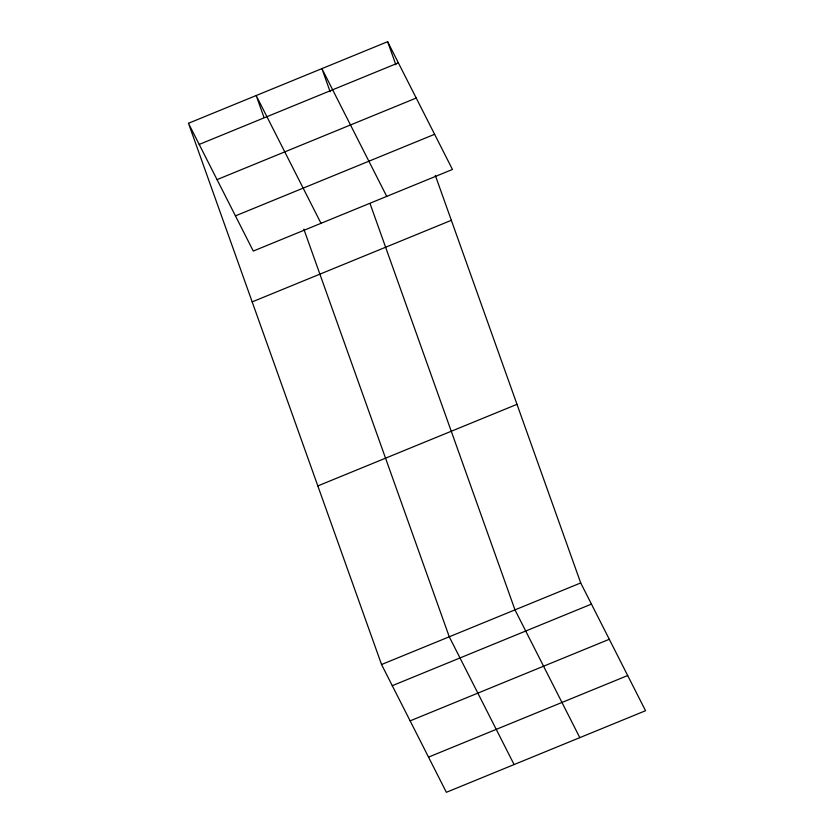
<?xml version="1.0" encoding="UTF-8"?>
<svg xmlns="http://www.w3.org/2000/svg" width="834" height="834" viewBox="0 0 834 834"><rect width="100%" height="100%" fill="white"/><g stroke="black" fill="none" stroke-linecap="round" stroke-linejoin="round"><path stroke-width="1.25" d="M188.463 123.276L387.633 41.7L452.455 169.469L253.286 251.055L188.463 123.276L381.545 664.531L446.367 792.3L645.537 710.724L580.714 582.945L435.306 175.359M199.201 144.438L398.371 62.863M217.048 179.623L416.218 98.047M235.438 215.87L434.608 134.295M252.181 301.887L451.35 220.312M317.827 485.92L516.997 404.334M381.545 664.531L580.714 582.945M392.282 685.694L591.442 604.108M410.13 720.868L609.289 639.292M428.52 757.116L627.679 675.54M386.726 196.397L321.903 68.617L330.139 91.709M321.007 223.314L256.184 95.545L263.982 117.417M579.807 737.642L514.985 609.873L370.015 203.496M514.088 764.559L449.265 636.79L303.857 229.194M387.633 41.7L395.869 64.781"/></g></svg>
